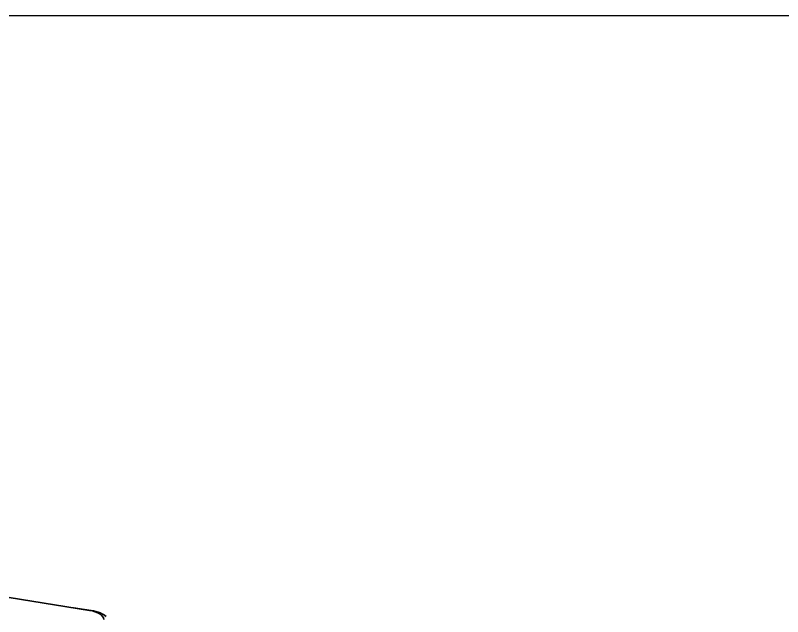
# Model space of a CAD drawing. Extents: x -1051 to 2563, y -231 to 775.
# Drawn here: x -330.2 to -228, y 611.4 to 691.5 of the extents above; entities that cross this region are included whole.
import ezdxf

# ---------------------------------------------------------------- set-up
doc = ezdxf.new("R2010")
doc.units = 0

msp = doc.modelspace()

# ---------------------------------------------------------------- linework, layer by layer
at = {"color": 7, "lineweight": 35}
msp.add_line((-363.621, 619.126), (-320.343, 612.192), dxfattribs=at)
at = {"color": 7, "lineweight": 35, "ltscale": 0.000577835}
msp.add_line((-322.458, 612.53), (-322.442, 612.548), dxfattribs=at)
at = {"color": 7, "lineweight": 35, "ltscale": 0.05891}
msp.add_line((-322.442, 612.548), (-320.116, 612.175), dxfattribs=at)
msp.add_lwpolyline([(-1051.36, 691.486), (268.584, 691.486), (268.584, -155.338), (-1051.36, -155.338)], close=True)
at = {"color": 7, "lineweight": 35}
for centre, major_axis, start_param, end_param in [((-321.439, 610.949), (3, 0.047), 6.2831232, 7.4728796), ((-321.435, 610.679), (-3.61, -0.057), 3.5460859, 4.3312869)]:
    msp.add_ellipse(centre, major_axis=major_axis, ratio=0.4401144, start_param=start_param, end_param=end_param, dxfattribs=at)

doc.saveas('drawing.dxf')
